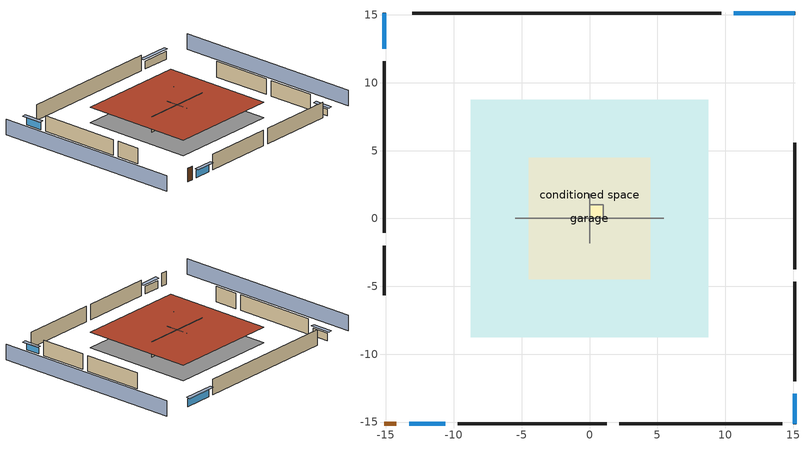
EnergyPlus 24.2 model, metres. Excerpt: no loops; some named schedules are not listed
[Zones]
air source heat pump airloop ret air zone
 floor adiabatic (AdiabaticConst): 0,0 0,1 1,1 1,0 z0
 wall adiabatic (AdiabaticConst): 0,1 0,0 1,0 1,1 0,1 z0:1
 ceiling adiabatic (AdiabaticConst): 1,0 1,1 0,1 0,0 z1
conditioned space
 floor foundation (Slab2 construction): -8.77,-8.77 -8.77,8.77 8.77,8.77 8.77,-8.77 z0
 wall outside (AdiabaticWallConstruction 1): -15.14,-15.14 -14.23,-15.14 z0:2.03
 wall outside (AdiabaticWallConstruction): 15.14,15.14 10.64,15.14 z0:1.22; 15.14,-15.14 15.14,-12.91 z0:1.01; -13.3,-15.14 -10.63,-15.14 / -15.14,15.14 -15.14,12.51 z0:1.16
 wall outside (Wall3 construction): 9.71,15.14 -13.06,15.14 z0:2.44
 wall outside (Wall4 construction): 15.14,-3.73 15.14,5.59 z0:2.44
 wall outside (Wall7 construction): 2.2,-15.14 14.21,-15.14 z0:2.44
 wall outside (Wall8 construction): -15.14,11.58 -15.14,-1.07 z0:2.44
 wall to garage (Wall5 construction): -5.49,0 5.49,0 z0:2.44
 wall to garage (Wall6 construction): 0,-1.83 0,1.83 z0:2.44
 window (WindowConstruction): 15.14,15.14 10.64,15.14 z0:1.22
 window (WindowConstruction 1): 15.14,-15.14 15.14,-12.91 z0:1.01
 window (WindowConstruction 2): -13.3,-15.14 -10.64,-15.14 z0:1.16
 window (WindowConstruction 3): -15.14,15.14 -15.14,12.51 z0:1.16
 door (Door): -15.14,-15.14 -14.23,-15.14 z0:2.03
 roof outside (Roof2 construction): -8.77,8.77 -8.77,-8.77 8.77,-8.77 8.77,8.77 z2.44
garage
 floor foundation (Slab1 construction): -4.48,-4.48 -4.48,4.48 4.48,4.48 4.48,-4.48 z0
 wall outside (Wall1 construction): 15.14,-11.98 15.14,-4.66 z0:2.44
 wall outside (Wall2 construction): -9.71,-15.14 1.27,-15.14 z0:2.44
 wall outside (Wall9 construction): -15.14,-2 -15.14,-5.65 z0:2.44
 roof outside (Roof1 construction): -4.48,4.48 -4.48,-4.48 4.48,-4.48 4.48,4.48 z2.44
shading: -19.71,15.14 -19.71,-15.14 / 19.71,-15.14 19.71,15.14 z0:2.44; 10.33,15.14 15.45,15.14 15.45,15.75 10.33,15.75 z1.52; 15.14,-12.6 15.14,-15.45 15.75,-15.45 15.75,-12.6 z1.31; -10.33,-15.14 -13.6,-15.14 -13.6,-15.75 -10.33,-15.75 z1.46; -15.14,12.21 -15.14,15.45 -15.75,15.45 -15.75,12.21 z1.46
[Building]
Building 1: Terrain=Suburbs
[Site:Location]
Portland Intl Arpt_OR: Latitude {deg}=45.59; Longitude {deg}=-122.6; Time Zone {hr}=-8; Elevation {m}=33; Keep Site Location Information=Yes
[Site:GroundTemperature:Shallow]
10.2558, 8.96328, 8.85977, 9.47314, 11.9355, 14.3863, 16.5111, 17.8571, 17.9714, 16.8767, 14.8061, 12.4304
[Site:WaterMainsTemperature]
Calculation Method=Schedule; Temperature Schedule=mains temperature schedule
[Material] Roughness=Rough; Thermal Absorptance=0.9
Name | Thickness {m} | Conductivity {W/m-K} | Density {kg/m3} | Specific Heat {J/kg-K} | Solar Absorptance | Visible Absorptance
asphalt or fiberglass shingles | 0.00635 | 0.162714 | 1121.4 | 1465.45 | 0.85 | 0.85
concrete 4.0 in. | 0.1016 | 1.803125 | 2242.8 | 837.4 | 0.7 | 0.7
door material | 0.04445 | 0.0612267 | 512.64 | 1214.23 | 0.7 | 0.7
floor covering | 0.0127 | 0.0450781 | 54.468 | 1339.84 | 0.9 | 0.9
furniture material conditioned space 1; furniture material garage 1 | 0.1524 | 0.115458 | 640.8 | 1214.23 | 0.6 | 0.6
gypsum board | 0.0127 | 0.160291 | 801 | 837.4 | 0.6 | 0.6
osb sheathing 0.5 in. | 0.0127 | 0.115458 | 512.64 | 1214.23 | 0.6 | 0.6
osb sheathing 0.5 in. 1; osb sheathing 0.5 in. 2; osb sheathing 0.5 in. 3 | 0.0127 | 0.115458 | 512.64 | 1214.23 | 0.7 | 0.7
osb sheathing 0.75 in. | 0.01905 | 0.115458 | 512.64 | 1214.23 | 0.7 | 0.7
roof rigid ins | 0.00254769 | 0.029427 | 32.04 | 1214.23 | 0.7 | 0.7
roof rigid ins 1 | 0.103632 | 0.029427 | 32.04 | 1214.23 | 0.7 | 0.7
roof stud and cavity | 0.2032 | 0.161866 | 78.34581 | 1123.46 | 0.7 | 0.7
wall rigid ins | 0.512978 | 0.029427 | 32.04 | 1214.23 | 0.7 | 0.7
wall stud and cavity | 0.1397 | 0.727959 | 139.0536 | 1170.24 | 0.6 | 0.6
wall stud and cavity 1 | 0.1397 | 0.117713 | 139.0536 | 1170.24 | 0.7 | 0.7
wall stud and cavity 2 | 0.1397 | 0.103501 | 139.0536 | 1170.24 | 0.7 | 0.7
wall stud and cavity 3 | 0.0889 | 0.380278 | 52.3479 | 1209.89 | 0.7 | 0.7
wall stud and cavity 4 | 0.0889 | 0.391764 | 83.0341 | 1211.67 | 0.7 | 0.7
wood siding | 0.0254 | 0.102417 | 544.68 | 1172.36 | 0.85 | 0.85
wood siding 1; wood siding 2 | 0.0254 | 0.102417 | 544.68 | 1172.36 | 0.7 | 0.7
[Material:NoMass]
Adiabatic: Roughness=Rough; Thermal Resistance {m2-K/W}=176.1; Thermal Absorptance=0.9; Solar Absorptance=0.7; Visible Absorptance=0.7
[WindowMaterial:SimpleGlazingSystem]
WindowMaterial: U-Factor {W/m2-K}=2.15764; Solar Heat Gain Coefficient=0.44
[Construction]
AdiabaticConst: Adiabatic
AdiabaticWallConstruction: wood siding 1, wall rigid ins, wall stud and cavity 3, gypsum board
AdiabaticWallConstruction 1: wood siding 2, wall rigid ins, wall stud and cavity 3, gypsum board
Door: door material
furniture construction conditioned space 1: furniture material conditioned space 1
furniture construction garage 1: furniture material garage 1
PartitionWallConstruction: gypsum board, wall stud and cavity 4, gypsum board
Roof1 construction: asphalt or fiberglass shingles, roof rigid ins, osb sheathing 0.5 in.
Roof2 construction: asphalt or fiberglass shingles, roof rigid ins 1, osb sheathing 0.75 in., roof stud and cavity, gypsum board
Slab1 construction: concrete 4.0 in.
Slab2 construction: concrete 4.0 in., floor covering
Wall1 construction; Wall2 construction: wood siding, osb sheathing 0.5 in. 1, wall stud and cavity
Wall3 construction; Wall4 construction: wood siding, osb sheathing 0.5 in. 1, wall stud and cavity 1, gypsum board
Wall5 construction: osb sheathing 0.5 in. 2, wall stud and cavity 2, gypsum board
Wall6 construction: osb sheathing 0.5 in. 3, wall stud and cavity 2, gypsum board
Wall7 construction; Wall8 construction: wood siding, osb sheathing 0.5 in. 3, wall stud and cavity 1, gypsum board
Wall9 construction: wood siding, osb sheathing 0.5 in. 3, wall stud and cavity
WindowConstruction; WindowConstruction 1; WindowConstruction 2; WindowConstruction 3: WindowMaterial
[Zone] Multiplier=1
Name | Volume {m3} | Part of Total Floor Area
air source heat pump airloop ret air zone | 1 | No
conditioned space | 749.83 | Yes
garage | 195.726 | Yes
[Space]
Name | Zone | Space Type | Volume {m3}
air source heat pump airloop ret air space | air source heat pump airloop ret air zone | Plenum Space Type
conditioned space 1 | conditioned space |  | 749.83
garage 1 | garage |  | 195.726
[SpaceList]
Plenum Space Type: air source heat pump airloop ret air space
[OtherEquipment] Design Level Calculation Method=EquipmentLevel
Name | Fuel Type | Zone or ZoneList or Space or SpaceList | Schedule | Design Level {W} | Fraction Latent | Fraction Radiant | Fraction Lost
air source heat pump airloop_0 RetCondToRP; air source heat pump airloop_0 RetSensLkToRP | None | air source heat pump airloop ret air space | Always On Discrete | 0 | 0 | 0 | 0
air source heat pump airloop_0 RetLatLkToRP | None | air source heat pump airloop ret air space | Always On Discrete | 0 | 1 | 0 | 0
air source heat pump airloop_0 SupCondToLv; air source heat pump airloop_0 SupSensLkToCond; mech vent house fan sensible load | None | conditioned space 1 | Always On Discrete | 0 | 0 | 0 | 0
air source heat pump airloop_0 SupLatLkToCond; mech vent house fan latent load | None | conditioned space 1 | Always On Discrete | 0 | 1 | 0 | 0
clothes dryer 1 | Electricity | conditioned space 1 | clothes_dryer | 0 | 0.015 | 0.081 | 0.85
cooking range 1 | Electricity | conditioned space 1 | cooking_range | 0 | 0.08 | 0.432 | 0.2
general water use latent | None | conditioned space 1 | general water use schedule | 44.1266 | 1 | 0 | 0
general water use sensible | None | conditioned space 1 | general water use schedule | -43.4886 | 0 | 0.6 | 0
air source heat pump airloop_0 RetCondToDZ; air source heat pump airloop_0 SupCondToDZ; air source heat pump airloop_0 SupSensLkToDZ; water heater sens | None | garage 1 | Always On Discrete | 0 | 0 | 0 | 0
air source heat pump airloop_0 SupLatLkToDZ; water heater lat | None | garage 1 | Always On Discrete | 0 | 1 | 0 | 0
water heater energy adjustment1 | Electricity | garage 1 | Always On Discrete | 0.01 | 0 | 0 | 1
[SurfaceProperty:ExposedFoundationPerimeter] Exposed Perimeter Calculation Method=TotalExposedPerimeter
Name | Total Exposed Perimeter {m}
Slab2 | 63.18504
Slab1 | 21.9456
[SurfaceProperty:IncidentSolarMultiplier] Incident Solar Multiplier=1; Incident Solar Multiplier Schedule=trans schedule winter=0.85 summer=0.7
Window1; Window2; Window3; Window4
[InternalMass]
Name | Construction | Zone or ZoneList | Space or SpaceList | Surface Area {m2}
furniture mass conditioned space 1 | furniture construction conditioned space 1 | conditioned space | conditioned space 1 | 123.004
partition wall mass | PartitionWallConstruction | conditioned space | conditioned space 1 | 307.509
furniture mass garage 1 | furniture construction garage 1 | garage | garage 1 | 8.02682
[Lights] Design Level Calculation Method=LightingLevel; Return Air Fraction=0; Fraction Radiant=0.6; Fraction Visible=0.2; Fraction Replaceable=1
Name | Zone or ZoneList or Space or SpaceList | Schedule | Lighting Level {W}
interior lighting | conditioned space 1 | lighting_interior | 349.234
garage lighting | garage 1 | lighting_garage | 7.15507
[People]
occupants: Zone or ZoneList or Space or SpaceList=conditioned space 1; Number of People Schedule=occupants; Number of People Calculation Method=People; Number of People=2; Fraction Radiant=0.314171; Sensible Heat Fraction=0.56303; Activity Level Schedule=occupants activity schedule; Carbon Dioxide Generation Rate {m3/s-W}=0; Enable ASHRAE 55 Comfort Warnings=No; Mean Radiant Temperature Calculation Type=EnclosureAveraged
[ElectricEquipment] Design Level Calculation Method=EquipmentLevel
Name | Zone or ZoneList or Space or SpaceList | Schedule | Design Level {W} | Fraction Latent | Fraction Radiant | Fraction Lost
ceiling fan | conditioned space 1 | ceiling_fan | 19.5022 | 0 | 0.558 | 0
clothes dryer | conditioned space 1 | clothes_dryer | 4825.07 | 0.015 | 0.081 | 0.85
clothes washer | conditioned space 1 | clothes_washer | 280.982 | 0.03 | 0.162 | 0.7
cooking range | conditioned space 1 | cooking_range | 1354.78 | 0.08 | 0.432 | 0.2
dishwasher | conditioned space 1 | dishwasher | 829.546 | 0.3 | 0.18 | 0.4
fridge | conditioned space 1 | fridge schedule | 54.7945 | 0 | 0.6 | 0
mech vent bath fan 0 | conditioned space 1 | mech vent bath fan 0 schedule | 30 | 0 | 0 | 1
mech vent house fan | conditioned space 1 | mech vent house fan schedule | 0 | 0 | 0 | 1
mech vent house fan cfis | conditioned space 1 | mech vent house fan cfis schedule | 0 | 0 | 0 | 0
mech vent range fan 0 | conditioned space 1 | mech vent range fan 0 schedule | 30 | 0 | 0 | 1
misc permanent spa heater | conditioned space 1 | misc permanent spa heater schedule | 422.1 | 0 | 0 | 1
misc permanent spa pump | conditioned space 1 | misc permanent spa pump schedule | 441.413 | 0 | 0 | 1
misc plug loads | conditioned space 1 | plug_loads_other | 405.633 | 0.021 | 0.558 | 0.049
misc tv | conditioned space 1 | plug_loads_tv | 419.184 | 0 | 0.6 | 0
whole house fan | conditioned space 1 | Always On Discrete | 0 | 0 | 0 | 1
freezer | garage 1 | freezer schedule | 194.914 | 0 | 0.6 | 0
[ZoneInfiltration:DesignFlowRate] Schedule=Always On Discrete; Design Flow Rate Calculation Method=Flow/Zone; Design Flow Rate {m3/s}=0
Name | Zone or ZoneList or Space or SpaceList
infil flow; natural vent flow; whole house fan flow | conditioned space 1
garage 1 duct leakage imbalance infil flow | garage 1
[ZoneMixing] Schedule=Always On Continuous; Design Flow Rate Calculation Method=Flow/Zone; Design Flow Rate {m3/s}=0
Name | Zone or Space | Source Zone or Space
air source heat pump airloop_0 ZoneMixDZToCond mix | conditioned space | garage
air source heat pump airloop_0 ZoneMixCondToDZ mix | garage | conditioned space
[ZoneInfiltration:EffectiveLeakageArea]
infil garage 1: Zone or Space=garage 1; Schedule=Always On Discrete; Effective Air Leakage Area {cm2}=203.878; Stack Coefficient=0.000129147; Wind Coefficient=4.38083e-05
[AvailabilityManager:Scheduled]
air source heat pump airloop Availability Manager: Schedule=Always On Discrete
[AirLoopHVAC:ReturnPlenum]
Air Loop HVAC Return Plenum 1: Zone=air source heat pump airloop ret air zone
[WaterUse:Equipment]
dishwasher: Peak Flow Rate {m3/s}=5.51678e-06; Flow Rate Fraction Schedule=hot_water_dishwasher
[Foundation:Kiva] Wall Height Above Grade {m}=0.1016; Wall Depth Below Slab {m}=0.2032
Name | Initial Indoor Air Temperature {C}
Foundation Kiva 1 | 13.4258
Foundation Kiva 2 | 20.2778
[Foundation:Kiva:Settings]
Soil Conductivity {W/m-K}=1.9041; Soil Density {kg/m3}=1842.3; Soil Specific Heat {J/kg-K}=418.7; Ground Solar Absorptivity=0.9; Ground Thermal Absorptivity=0.9; Ground Surface Roughness {m}=0.03; Far-Field Width {m}=40; Deep-Ground Boundary Condition=ZeroFlux; Deep-Ground Depth {m}=40; Minimum Cell Dimension {m}=0.2; Maximum Cell Growth Coefficient=3; Simulation Timestep=Timestep
[Exterior:Lights]
exterior lighting: Schedule=exterior lighting schedule; Design Level {W}=10.1836
[Generator:PVWatts]
PVSystem1 generator: DC System Capacity {W}=3000; Module Type=Standard; Array Type=FixedRoofMounted; System Losses=0.14; Array Geometry Type=TiltAzimuth; Tilt Angle {deg}=0; Azimuth Angle {deg}=180; Ground Coverage Ratio=0.4
[ElectricLoadCenter:Inverter:PVWatts]
PVSystem inverter: DC to AC Size Ratio=1.1; Inverter Efficiency=0.96
[ElectricLoadCenter:Distribution]
PVSystem elec load center dist: Generator List=PVSystem elec load center dist Generators; Generator Operation Scheme Type=Baseload; Electrical Buss Type=DirectCurrentWithInverter; Inverter=PVSystem inverter
[ElectricLoadCenter:Generators]
PVSystem elec load center dist Generators: Generator Name 1=PVSystem1 generator; Generator Object Type 1=Generator:PVWatts; Generator Rated Electric Power Output 1 {W}=3000
[EnergyManagementSystem:GlobalVariable]
air_source_heat_pump_airloop_0_DuctImbalLkExhFanEquivCond
air_source_heat_pump_airloop_0_DuctImbalLkExhFanEquivDZ
air_source_heat_pump_airloop_0_DuctImbalLkSupFanEquivCond
air_source_heat_pump_airloop_0_DuctImbalLkSupFanEquivDZ
air_source_heat_pump_airloop_0_DZ_T
air_source_heat_pump_airloop_0_DZ_W
air_source_heat_pump_airloop_0_RetCondToDZ
air_source_heat_pump_airloop_0_RetCondToRP
air_source_heat_pump_airloop_0_RetLatLkToRP
air_source_heat_pump_airloop_0_RetSensLkToRP
air_source_heat_pump_airloop_0_SupCondToDZ
air_source_heat_pump_airloop_0_SupCondToLv
air_source_heat_pump_airloop_0_SupLatLkToCond
air_source_heat_pump_airloop_0_SupLatLkToDZ
air_source_heat_pump_airloop_0_SupSensLkToCond
air_source_heat_pump_airloop_0_SupSensLkToDZ
air_source_heat_pump_airloop_0_ZoneMixCondToDZ
air_source_heat_pump_airloop_0_ZoneMixDZToCond
air_source_heat_pump_airloop_AH_MFR
air_source_heat_pump_airloop_AH_Tout
air_source_heat_pump_airloop_AH_VFR
air_source_heat_pump_airloop_AH_Wout
air_source_heat_pump_airloop_Fan_RTF
air_source_heat_pump_airloop_RA_T
air_source_heat_pump_airloop_Ra_W
infil_program_Qfan
infil_program_Qinf
natural_vent_program_Qnv
natural_vent_program_Qwhf
[EnergyManagementSystem:Sensor]
Name | Output:Variable or Output:Meter Index Key | Output:Variable or Output:Meter
airflow_gain | infil flow | Infiltration Sensible Heat Gain Energy
airflow_gain_1 | natural vent flow | Infiltration Sensible Heat Gain Energy
airflow_gain_2 | whole house fan flow | Infiltration Sensible Heat Gain Energy
airflow_loss | infil flow | Infiltration Sensible Heat Loss Energy
airflow_loss_1 | natural vent flow | Infiltration Sensible Heat Loss Energy
airflow_loss_2 | whole house fan flow | Infiltration Sensible Heat Loss Energy
air_source_heat_pump_airloop_0_DZ_T_s | garage | Zone Air Temperature
air_source_heat_pump_airloop_0_DZ_W_s | garage | Zone Mean Air Humidity Ratio
air_source_heat_pump_airloop_AH_MFR_s | Node 5 | System Node Mass Flow Rate
air_source_heat_pump_airloop_AH_Tout_s | Node 5 | System Node Temperature
air_source_heat_pump_airloop_AH_VFR_s | Node 5 | System Node Current Density Volume Flow Rate
air_source_heat_pump_airloop_AH_Wout_s | Node 5 | System Node Humidity Ratio
air_source_heat_pump_airloop_RA_T_s | Node 8 | System Node Temperature
air_source_heat_pump_airloop_Ra_W_s | Node 8 | System Node Humidity Ratio
clg_load_cond |  | Cooling:EnergyTransfer:Zone:CONDITIONED SPACE
clg_load_duct |  | Cooling:EnergyTransfer:Zone:AIR SOURCE HEAT PUMP AIRLOOP RET AIR ZONE
clg_sp_s; clg_sp_s_1 | cooling setpoint | Schedule Value
clothes_dryer_exhaust_0_sch_s | clothes_dryer | Schedule Value
cool_season | cooling season schedule | Schedule Value
ducts_conv | air source heat pump airloop_0 RetCondToRP | Other Equipment Convective Heating Energy
ducts_conv_1 | air source heat pump airloop_0 RetLatLkToRP | Other Equipment Convective Heating Energy
ducts_conv_2 | air source heat pump airloop_0 RetSensLkToRP | Other Equipment Convective Heating Energy
ducts_conv_3 | air source heat pump airloop_0 SupCondToLv | Other Equipment Convective Heating Energy
ducts_conv_4 | air source heat pump airloop_0 SupLatLkToCond | Other Equipment Convective Heating Energy
ducts_conv_5 | air source heat pump airloop_0 SupSensLkToCond | Other Equipment Convective Heating Energy
ducts_rad | air source heat pump airloop_0 RetCondToRP | Other Equipment Radiant Heating Energy
ducts_rad_1 | air source heat pump airloop_0 RetLatLkToRP | Other Equipment Radiant Heating Energy
ducts_rad_2 | air source heat pump airloop_0 RetSensLkToRP | Other Equipment Radiant Heating Energy
ducts_rad_3 | air source heat pump airloop_0 SupCondToLv | Other Equipment Radiant Heating Energy
ducts_rad_4 | air source heat pump airloop_0 SupLatLkToCond | Other Equipment Radiant Heating Energy
ducts_rad_5 | air source heat pump airloop_0 SupSensLkToCond | Other Equipment Radiant Heating Energy
htg_load_cond |  | Heating:EnergyTransfer:Zone:CONDITIONED SPACE
htg_load_duct |  | Heating:EnergyTransfer:Zone:AIR SOURCE HEAT PUMP AIRLOOP RET AIR ZONE
htg_sp_s; htg_sp_s_1 | heating setpoint | Schedule Value
ig_ee_conv | ceiling fan | Electric Equipment Convective Heating Energy
ig_ee_conv_1 | clothes dryer | Electric Equipment Convective Heating Energy
ig_ee_conv_10 | whole house fan | Electric Equipment Convective Heating Energy
ig_ee_conv_3 | cooking range | Electric Equipment Convective Heating Energy
ig_ee_conv_4 | dishwasher | Electric Equipment Convective Heating Energy
ig_ee_conv_5 | fridge | Electric Equipment Convective Heating Energy
ig_ee_conv_6 | misc permanent spa heater | Electric Equipment Convective Heating Energy
ig_ee_conv_7 | misc permanent spa pump | Electric Equipment Convective Heating Energy
ig_ee_conv_8 | misc plug loads | Electric Equipment Convective Heating Energy
ig_ee_conv_9 | misc tv | Electric Equipment Convective Heating Energy
ig_ee_rad | ceiling fan | Electric Equipment Radiant Heating Energy
ig_ee_rad_1 | clothes dryer | Electric Equipment Radiant Heating Energy
ig_ee_rad_10 | whole house fan | Electric Equipment Radiant Heating Energy
ig_ee_rad_3 | cooking range | Electric Equipment Radiant Heating Energy
ig_ee_rad_4 | dishwasher | Electric Equipment Radiant Heating Energy
ig_ee_rad_5 | fridge | Electric Equipment Radiant Heating Energy
ig_ee_rad_6 | misc permanent spa heater | Electric Equipment Radiant Heating Energy
ig_ee_rad_7 | misc permanent spa pump | Electric Equipment Radiant Heating Energy
ig_ee_rad_8 | misc plug loads | Electric Equipment Radiant Heating Energy
ig_ee_rad_9 | misc tv | Electric Equipment Radiant Heating Energy
ig_lgt_conv | interior lighting | Lights Convective Heating Energy
ig_lgt_rad | interior lighting | Lights Radiant Heating Energy
ig_lgt_vis | interior lighting | Lights Visible Radiation Heating Energy
ig_oe_conv | clothes dryer 1 | Other Equipment Convective Heating Energy
ig_oe_conv_1 | cooking range 1 | Other Equipment Convective Heating Energy
ig_oe_conv_2 | general water use latent | Other Equipment Convective Heating Energy
ig_oe_conv_3 | general water use sensible | Other Equipment Convective Heating Energy
ig_oe_rad | clothes dryer 1 | Other Equipment Radiant Heating Energy
ig_oe_rad_1 | cooking range 1 | Other Equipment Radiant Heating Energy
ig_oe_rad_2 | general water use latent | Other Equipment Radiant Heating Energy
ig_oe_rad_3 | general water use sensible | Other Equipment Radiant Heating Energy
ig_ppl_conv | occupants | People Convective Heating Energy
ig_ppl_rad | occupants | People Radiant Heating Energy
im_conv | furniture mass conditioned space 1 | Surface Inside Face Convection Heat Gain Energy
im_conv_1 | partition wall mass | Surface Inside Face Convection Heat Gain Energy
im_ig | furniture mass conditioned space 1 | Surface Inside Face Internal Gains Radiation Heat Gain Energy
im_ig_1 | partition wall mass | Surface Inside Face Internal Gains Radiation Heat Gain Energy
im_lgt | furniture mass conditioned space 1 | Surface Inside Face Lights Radiation Heat Gain Energy
im_lgt_1 | partition wall mass | Surface Inside Face Lights Radiation Heat Gain Energy
im_sol | furniture mass conditioned space 1 | Surface Inside Face Solar Radiation Heat Gain Energy
im_sol_1 | partition wall mass | Surface Inside Face Solar Radiation Heat Gain Energy
im_surf | furniture mass conditioned space 1 | Surface Inside Face Net Surface Thermal Radiation Heat Gain Energy
im_surf_1 | partition wall mass | Surface Inside Face Net Surface Thermal Radiation Heat Gain Energy
mech_vent_bath_fan_0_sch_s | mech vent bath fan 0 schedule | Schedule Value
mech_vent_range_fan_0_sch_s | mech vent range fan 0 schedule | Schedule Value
mv_conv | mech vent bath fan 0 | Electric Equipment Convective Heating Energy
mv_conv_1 | mech vent house fan | Electric Equipment Convective Heating Energy
mv_conv_2 | mech vent house fan cfis | Electric Equipment Convective Heating Energy
mv_conv_3 | mech vent range fan 0 | Electric Equipment Convective Heating Energy
mv_conv_4 | mech vent house fan latent load | Other Equipment Convective Heating Energy
mv_conv_5 | mech vent house fan sensible load | Other Equipment Convective Heating Energy
mv_rad | mech vent bath fan 0 | Electric Equipment Radiant Heating Energy
mv_rad_1 | mech vent house fan | Electric Equipment Radiant Heating Energy
mv_rad_2 | mech vent house fan cfis | Electric Equipment Radiant Heating Energy
mv_rad_3 | mech vent range fan 0 | Electric Equipment Radiant Heating Energy
mv_rad_4 | mech vent house fan latent load | Other Equipment Radiant Heating Energy
mv_rad_5 | mech vent house fan sensible load | Other Equipment Radiant Heating Energy
natural_vent_s | natural vent schedule | Schedule Value
out_pb_s |  | Site Outdoor Air Barometric Pressure
out_wt_s |  | Site Outdoor Air Humidity Ratio
site_vw_s |  | Site Wind Speed
ss_back_out | Window1 | Surface Window Shortwave from Zone Back Out Window Heat Transfer Rate
ss_back_out_1 | Window2 | Surface Window Shortwave from Zone Back Out Window Heat Transfer Rate
ss_back_out_2 | Window3 | Surface Window Shortwave from Zone Back Out Window Heat Transfer Rate
ss_back_out_3 | Window4 | Surface Window Shortwave from Zone Back Out Window Heat Transfer Rate
ss_conv | Door1 | Surface Inside Face Convection Heat Gain Energy
ss_conv_1 | Window1 | Surface Inside Face Convection Heat Gain Energy
ss_conv_2 | Window2 | Surface Inside Face Convection Heat Gain Energy
ss_conv_3 | Window3 | Surface Inside Face Convection Heat Gain Energy
ss_conv_4 | Window4 | Surface Inside Face Convection Heat Gain Energy
ss_ig | Door1 | Surface Inside Face Internal Gains Radiation Heat Gain Energy
ss_ig_1 | Window1 | Surface Inside Face Internal Gains Radiation Heat Gain Energy
ss_ig_2 | Window2 | Surface Inside Face Internal Gains Radiation Heat Gain Energy
ss_ig_3 | Window3 | Surface Inside Face Internal Gains Radiation Heat Gain Energy
ss_ig_4 | Window4 | Surface Inside Face Internal Gains Radiation Heat Gain Energy
ss_lgt | Door1 | Surface Inside Face Lights Radiation Heat Gain Energy
ss_sol | Door1 | Surface Inside Face Solar Radiation Heat Gain Energy
ss_surf | Door1 | Surface Inside Face Net Surface Thermal Radiation Heat Gain Energy
ss_surf_1 | Window1 | Surface Inside Face Net Surface Thermal Radiation Heat Gain Energy
ss_surf_2 | Window2 | Surface Inside Face Net Surface Thermal Radiation Heat Gain Energy
ss_surf_3 | Window3 | Surface Inside Face Net Surface Thermal Radiation Heat Gain Energy
ss_surf_4 | Window4 | Surface Inside Face Net Surface Thermal Radiation Heat Gain Energy
ss_trans_in | Window1 | Surface Window Transmitted Solar Radiation Rate
ss_trans_in_1 | Window2 | Surface Window Transmitted Solar Radiation Rate
ss_trans_in_2 | Window3 | Surface Window Transmitted Solar Radiation Rate
ss_trans_in_3 | Window4 | Surface Window Transmitted Solar Radiation Rate
ss_trans_out | Window1 | Surface Inside Face Initial Transmitted Diffuse Transmitted Out Window Solar Radiation Rate
ss_trans_out_1 | Window2 | Surface Inside Face Initial Transmitted Diffuse Transmitted Out Window Solar Radiation Rate
ss_trans_out_2 | Window3 | Surface Inside Face Initial Transmitted Diffuse Transmitted Out Window Solar Radiation Rate
ss_trans_out_3 | Window4 | Surface Inside Face Initial Transmitted Diffuse Transmitted Out Window Solar Radiation Rate
s_conv | Roof2 | Surface Inside Face Convection Heat Gain Energy
s_conv_1 | Slab2 | Surface Inside Face Convection Heat Gain Energy
s_conv_2 | Wall3 | Surface Inside Face Convection Heat Gain Energy
s_conv_3 | Wall4 | Surface Inside Face Convection Heat Gain Energy
s_conv_4 | Wall5 | Surface Inside Face Convection Heat Gain Energy
